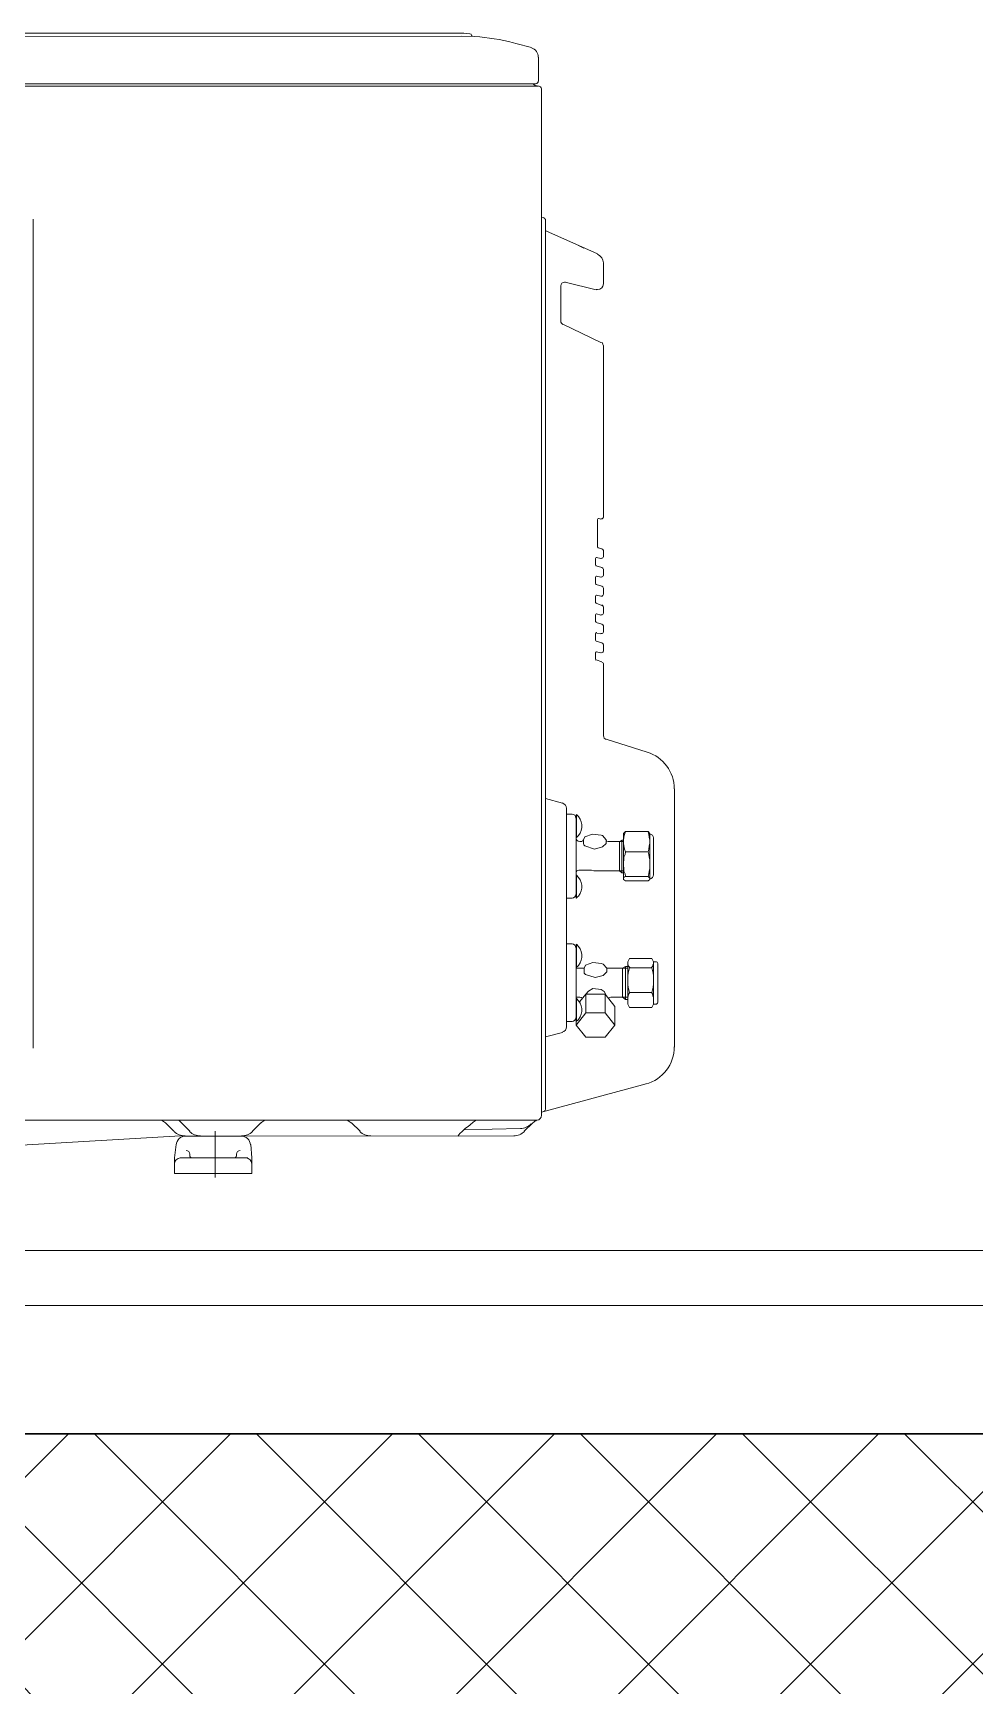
# Model space of a CAD drawing. Header units: inches. Extents: x -114 to 635, y -137 to 57.
# Drawn here: x 542.059 to 542.573, y 22.836 to 23.738 of the extents above; entities that cross this region are included whole.
import ezdxf

# ---------------------------------------------------------------- set-up
doc = ezdxf.new("R2010")
doc.units = ezdxf.units.IN
doc.header["$MEASUREMENT"] = 0
doc.layers.get('0').update_dxf_attribs({"lineweight": 5})
for name, color, linetype, lineweight in [('A-FINISHING', 2, 'Continuous', 5), ('HATCH', 15, 'Continuous', 0), ('UTILITIES', 141, 'Continuous', 0), ('WALL PROPOSED', 7, 'Continuous', 30)]:
    doc.layers.add(name, color=color, linetype=linetype, lineweight=lineweight)

# ---------------------------------------------------------------- blocks, each defined once
blk = doc.blocks.new('AC ELEVATION')
for points, knots in [([(134710.28, 117793.96), (134710.28, 117793.96), (135108.52, 117794.05), (135108.52, 117794.05), (135108.52, 117794.05), (135108.52, 117794.05), (135109.97, 117794.05), (135109.97, 117794.05), (135109.97, 117794.05), (135109.97, 117794.05), (135113.27, 117793.67), (135113.27, 117793.67)], [0, 0, 0, 0, 0.333333, 0.333333, 0.333333, 0.333333, 0.666667, 0.666667, 0.666667, 0.666667, 1, 1, 1, 1]), ([(135108.52, 117792.31), (135108.52, 117792.31), (135116.04, 117792.22), (135116.04, 117792.22), (135116.04, 117792.22), (135123.07, 117791.37), (135130.15, 117790.76), (135136.99, 117788.74), (135136.99, 117788.74), (135136.99, 117788.74), (135138.43, 117788.43), (135138.43, 117788.43)], [0, 0, 0, 0, 0.333333, 0.333333, 0.333333, 0.333333, 0.666667, 0.666667, 0.666667, 0.666667, 1, 1, 1, 1]), ([(135187.65, 117353.91), (135187.65, 117353.91), (135185.69, 117356.16), (135185.69, 117356.16), (135185.69, 117356.16), (135185.69, 117356.16), (135184.82, 117356.45), (135184.82, 117356.45), (135184.82, 117356.45), (135184.82, 117356.45), (135180.11, 117357.03), (135180.11, 117357.03), (135180.11, 117357.03), (135180.11, 117357.03), (135175.99, 117355.56), (135175.99, 117355.56), (135175.99, 117355.56), (135175.99, 117355.56), (135175.3, 117353.91), (135175.3, 117353.91)], [0, 0, 0, 0, 0.2, 0.2, 0.2, 0.2, 0.4, 0.4, 0.4, 0.4, 0.6, 0.6, 0.6, 0.6, 0.8, 0.8, 0.8, 0.8, 1, 1, 1, 1]), ([(135175.3, 117351.86), (135175.3, 117351.86), (135175.41, 117351.15), (135175.41, 117351.15), (135175.41, 117351.15), (135175.41, 117351.15), (135175.99, 117350.56), (135175.99, 117350.56), (135175.99, 117350.56), (135175.99, 117350.56), (135181.29, 117348.81), (135181.29, 117348.81), (135181.29, 117348.81), (135181.29, 117348.81), (135185.69, 117349.97), (135185.69, 117349.97), (135185.69, 117349.97), (135185.69, 117349.97), (135187.65, 117351.86), (135187.65, 117351.86)], [0, 0, 0, 0, 0.2, 0.2, 0.2, 0.2, 0.4, 0.4, 0.4, 0.4, 0.6, 0.6, 0.6, 0.6, 0.8, 0.8, 0.8, 0.8, 1, 1, 1, 1]), ([(135211.45, 117342.9), (135211.45, 117342.9), (135211.45, 117341.42), (135211.45, 117341.42), (135211.45, 117341.42), (135211.45, 117341.42), (135211.45, 117339.95), (135211.45, 117339.95), (135211.45, 117339.95), (135211.45, 117339.95), (135211.45, 117338.19), (135211.45, 117338.19)], [0, 0, 0, 0, 0.333333, 0.333333, 0.333333, 0.333333, 0.666667, 0.666667, 0.666667, 0.666667, 1, 1, 1, 1]), ([(135187.94, 117283.82), (135187.94, 117283.82), (135185.99, 117286.07), (135185.99, 117286.07), (135185.99, 117286.07), (135185.99, 117286.07), (135185.12, 117286.36), (135185.12, 117286.36), (135185.12, 117286.36), (135185.12, 117286.36), (135180.41, 117286.94), (135180.41, 117286.94), (135180.41, 117286.94), (135180.41, 117286.94), (135176.29, 117285.47), (135176.29, 117285.47), (135176.29, 117285.47), (135176.29, 117285.47), (135175.6, 117283.82), (135175.6, 117283.82)], [0, 0, 0, 0, 0.2, 0.2, 0.2, 0.2, 0.4, 0.4, 0.4, 0.4, 0.6, 0.6, 0.6, 0.6, 0.8, 0.8, 0.8, 0.8, 1, 1, 1, 1]), ([(135175.6, 117281.77), (135175.6, 117281.77), (135175.71, 117281.06), (135175.71, 117281.06), (135175.71, 117281.06), (135175.71, 117281.06), (135176.29, 117280.47), (135176.29, 117280.47), (135176.29, 117280.47), (135176.29, 117280.47), (135181.58, 117278.72), (135181.58, 117278.72), (135181.58, 117278.72), (135181.58, 117278.72), (135185.99, 117279.88), (135185.99, 117279.88), (135185.99, 117279.88), (135185.99, 117279.88), (135187.94, 117281.77), (135187.94, 117281.77)], [0, 0, 0, 0, 0.2, 0.2, 0.2, 0.2, 0.4, 0.4, 0.4, 0.4, 0.6, 0.6, 0.6, 0.6, 0.8, 0.8, 0.8, 0.8, 1, 1, 1, 1]), ([(135199.4, 117275), (135199.4, 117275), (135199.4, 117276.77), (135199.4, 117276.77), (135199.4, 117276.77), (135199.4, 117276.77), (135199.4, 117278.24), (135199.4, 117278.24), (135199.4, 117278.24), (135199.4, 117278.24), (135199.4, 117279.71), (135199.4, 117279.71)], [0, 0, 0, 0, 0.333333, 0.333333, 0.333333, 0.333333, 0.666667, 0.666667, 0.666667, 0.666667, 1, 1, 1, 1]), ([(135213.5, 117279.71), (135213.5, 117279.71), (135213.5, 117278.24), (135213.5, 117278.24), (135213.5, 117278.24), (135213.5, 117278.24), (135213.5, 117276.77), (135213.5, 117276.77), (135213.5, 117276.77), (135213.5, 117276.77), (135213.5, 117275.29), (135213.5, 117275.29)], [0, 0, 0, 0, 0.333333, 0.333333, 0.333333, 0.333333, 0.666667, 0.666667, 0.666667, 0.666667, 1, 1, 1, 1]), ([(135188.04, 117268.43), (135188.04, 117268.43), (135186.58, 117271.07), (135186.58, 117271.07), (135186.58, 117271.07), (135186.58, 117271.07), (135184.82, 117272.25), (135184.82, 117272.25), (135184.82, 117272.25), (135184.82, 117272.25), (135180.41, 117272.82), (135180.41, 117272.82), (135180.41, 117272.82), (135180.41, 117272.82), (135177.97, 117271.35), (135177.97, 117271.35), (135177.97, 117271.35), (135177.97, 117271.35), (135176.47, 117269.72), (135176.47, 117269.72)], [0, 0, 0, 0, 0.2, 0.2, 0.2, 0.2, 0.4, 0.4, 0.4, 0.4, 0.6, 0.6, 0.6, 0.6, 0.8, 0.8, 0.8, 0.8, 1, 1, 1, 1])]:
    blk.add_open_spline(points, degree=3, knots=knots)
for points in [[(134710.28, 117792.22), (134710.28, 117792.22), (135108.52, 117792.31), (135108.52, 117792.31)], [(135113.27, 117793.67), (135113.8, 117793.65), (135114.21, 117793.21), (135114.21, 117792.7)], [(135114.29, 117792.81), (135114.29, 117792.81), (135114.29, 117792.22), (135114.29, 117792.22)], [(135138.43, 117788.43), (135138.43, 117788.43), (135146.88, 117786.1), (135146.88, 117786.1)], [(135146.83, 117785.91), (135149.05, 117785.27), (135150.59, 117783.23), (135150.59, 117780.91)], [(135150.67, 117767.79), (135150.67, 117767.79), (135150.67, 117780.87), (135150.67, 117780.87)], [(135150.71, 117765.15), (135150.71, 117765.15), (134291.4, 117765.15), (134291.4, 117765.15)], [(135149.18, 117766.39), (135149.18, 117766.39), (134710.28, 117766.33), (134710.28, 117766.33)], [(135150.05, 117765.23), (135149.24, 117765.23), (135148.48, 117765.58), (135147.99, 117766.19)], [(135150.59, 117767.8), (135150.59, 117767.04), (135149.96, 117766.39), (135149.18, 117766.39)], [(135150.05, 117765.23), (135151.64, 117765.15), (135152.35, 117764.44), (135152.35, 117763.58)], [(135152.35, 117763.58), (135152.35, 117763.58), (135152.41, 117203.57), (135152.41, 117203.57)], [(134875.02, 117692.45), (134875.02, 117692.45), (134875.02, 117240.23), (134875.02, 117240.23)], [(135153.59, 117693.33), (135153.59, 117693.33), (135152.41, 117693.61), (135152.41, 117693.61)], [(135152.41, 117419.5), (135152.41, 117419.5), (135152.41, 117693.61), (135152.41, 117693.61)], [(135153.65, 117693.3), (135154.09, 117693.18), (135154.39, 117692.78), (135154.39, 117692.36)], [(135154.46, 117206.79), (135154.46, 117206.79), (135154.46, 117692.47), (135154.46, 117692.47)], [(135154.78, 117686.15), (135154.59, 117686.21), (135154.46, 117686.36), (135154.46, 117686.53)], [(135154.75, 117686.06), (135154.75, 117686.06), (135182.97, 117673.53), (135182.97, 117673.53)], [(135172.49, 117678.19), (135172.49, 117678.19), (135175.4, 117676.75), (135175.4, 117676.75)], [(135182.93, 117673.38), (135184.86, 117672.55), (135186.12, 117670.67), (135186.12, 117668.62)], [(135186.18, 117657.25), (135186.18, 117657.25), (135186.18, 117668.59), (135186.18, 117668.59)], [(135162.9, 117656.11), (135162.9, 117657.21), (135163.78, 117658.13), (135164.89, 117658.13)], [(135162.9, 117656.08), (135162.9, 117656.08), (135162.9, 117636.87), (135162.9, 117636.87)], [(135164.89, 117658.13), (135165.06, 117658.13), (135165.19, 117658.1), (135165.36, 117658.06)], [(135182.1, 117654.03), (135182.1, 117654.03), (135165.22, 117658.13), (135165.22, 117658.13)], [(135182.93, 117654.1), (135182.71, 117654.1), (135182.46, 117654.13), (135182.24, 117654.2)], [(135186.12, 117657.28), (135186.12, 117655.52), (135184.68, 117654.1), (135182.93, 117654.1)], [(135164.06, 117635.09), (135163.35, 117635.41), (135162.9, 117636.12), (135162.9, 117636.9)], [(135184.72, 117625.25), (135184.72, 117625.25), (135164.06, 117635.13), (135164.06, 117635.13)], [(135152.41, 117626.38), (135152.41, 117626.38), (135152.41, 117621.46), (135152.41, 117621.46)], [(135152.41, 117616.5), (135152.41, 117616.5), (135152.41, 117621.46), (135152.41, 117621.46)], [(135184.71, 117625.25), (135184.71, 117625.25), (135185.58, 117624.96), (135185.58, 117624.96)], [(135185.58, 117624.96), (135185.58, 117624.96), (135185.87, 117624.07), (135185.87, 117624.07)], [(135185.87, 117624.07), (135185.87, 117624.07), (135186.17, 117623.48), (135186.17, 117623.48)], [(135186.18, 117529.79), (135186.18, 117529.79), (135186.18, 117623.5), (135186.18, 117623.5)], [(135154.46, 117570.53), (135154.46, 117570.53), (135154.46, 117572.56), (135154.46, 117572.56)], [(135154.46, 117532.99), (135154.46, 117532.99), (135154.46, 117538.23), (135154.46, 117538.23)], [(135154.46, 117522.52), (135154.46, 117522.52), (135154.46, 117529.2), (135154.46, 117529.2)], [(135154.46, 117527.77), (135154.46, 117527.77), (135154.46, 117528.91), (135154.46, 117528.91)], [(135182.97, 117528.65), (135182.97, 117528.96), (135183.15, 117529.2), (135183.37, 117529.2)], [(135182.97, 117513.48), (135182.97, 117513.48), (135182.97, 117528.61), (135182.97, 117528.61)], [(135183.37, 117529.2), (135183.41, 117529.2), (135183.43, 117529.19), (135183.46, 117529.19)], [(135183.56, 117529.2), (135183.56, 117529.2), (135184.72, 117528.91), (135184.72, 117528.91)], [(135184.98, 117528.99), (135184.89, 117528.99), (135184.82, 117528.99), (135184.73, 117529.01)], [(135186.12, 117529.98), (135186.12, 117529.43), (135185.61, 117528.99), (135184.98, 117528.99)], [(135154.46, 117517.26), (135154.46, 117517.26), (135154.46, 117523.97), (135154.46, 117523.97)], [(135183.27, 117513.27), (135183.1, 117513.34), (135182.97, 117513.48), (135182.97, 117513.66)], [(135183.27, 117513.2), (135183.27, 117513.2), (135185.29, 117512.61), (135185.29, 117512.61)], [(135185.28, 117512.58), (135185.78, 117512.46), (135186.12, 117512.07), (135186.12, 117511.64)], [(135186.18, 117511.75), (135186.18, 117511.75), (135186.18, 117508.54), (135186.18, 117508.54)], [(135186.18, 117511.45), (135186.18, 117511.45), (135186.18, 117508.25), (135186.18, 117508.25)], [(135181.8, 117507.41), (135181.8, 117507.71), (135182.06, 117507.96), (135182.36, 117507.96)], [(135181.8, 117507.36), (135181.8, 117507.36), (135181.8, 117503.88), (135181.8, 117503.88)], [(135182.2, 117503.4), (135181.96, 117503.47), (135181.8, 117503.68), (135181.8, 117503.93)], [(135182.1, 117503.3), (135182.1, 117503.3), (135185.29, 117502.42), (135185.29, 117502.42)], [(135182.36, 117507.96), (135182.39, 117507.96), (135182.45, 117507.96), (135182.48, 117507.95)], [(135184.72, 117507.36), (135184.72, 117507.36), (135182.38, 117507.96), (135182.38, 117507.96)], [(135184.98, 117507.44), (135184.89, 117507.44), (135184.81, 117507.45), (135184.72, 117507.46)], [(135186.12, 117508.44), (135186.12, 117507.87), (135185.61, 117507.44), (135184.98, 117507.44)], [(135185.31, 117502.39), (135185.78, 117502.27), (135186.12, 117501.88), (135186.12, 117501.44)], [(135186.18, 117501.55), (135186.18, 117501.55), (135186.18, 117498.07), (135186.18, 117498.07)], [(135181.8, 117497.23), (135181.8, 117497.52), (135182.06, 117497.78), (135182.36, 117497.78)], [(135181.8, 117497.19), (135181.8, 117497.19), (135181.8, 117493.7), (135181.8, 117493.7)], [(135182.2, 117493.2), (135181.96, 117493.26), (135181.8, 117493.48), (135181.8, 117493.73)], [(135182.1, 117493.11), (135182.1, 117493.11), (135185.29, 117492.25), (135185.29, 117492.25)], [(135182.36, 117497.78), (135182.39, 117497.78), (135182.45, 117497.76), (135182.48, 117497.76)], [(135184.72, 117497.19), (135184.72, 117497.19), (135182.38, 117497.78), (135182.38, 117497.78)], [(135184.98, 117497.24), (135184.89, 117497.24), (135184.81, 117497.27), (135184.72, 117497.28)], [(135186.12, 117498.24), (135186.12, 117497.71), (135185.61, 117497.24), (135184.98, 117497.24)], [(135185.31, 117492.21), (135185.78, 117492.07), (135186.12, 117491.7), (135186.12, 117491.26)], [(135186.18, 117491.07), (135186.18, 117491.07), (135186.18, 117487.9), (135186.18, 117487.9)], [(135181.8, 117486.89), (135181.8, 117487.11), (135182.06, 117487.3), (135182.36, 117487.3)], [(135181.8, 117486.73), (135181.8, 117486.73), (135181.8, 117483.21), (135181.8, 117483.21)], [(135182.2, 117483.02), (135181.96, 117483.06), (135181.8, 117483.21), (135181.8, 117483.4)], [(135182.1, 117482.94), (135182.1, 117482.94), (135185.29, 117481.77), (135185.29, 117481.77)], [(135182.36, 117487.3), (135182.36, 117487.3), (135182.48, 117487.3), (135182.48, 117487.3)], [(135184.72, 117486.73), (135184.72, 117486.73), (135182.38, 117487.3), (135182.38, 117487.3)], [(135184.98, 117486.79), (135184.89, 117486.79), (135184.81, 117486.8), (135184.72, 117486.83)], [(135186.12, 117487.91), (135186.12, 117487.3), (135185.61, 117486.79), (135184.98, 117486.79)], [(135185.31, 117482.02), (135185.78, 117481.86), (135186.12, 117481.41), (135186.12, 117480.92)], [(135181.8, 117476.56), (135181.8, 117476.87), (135182.06, 117477.1), (135182.36, 117477.1)], [(135181.8, 117476.52), (135181.8, 117476.52), (135181.8, 117473.03), (135181.8, 117473.03)], [(135182.2, 117472.55), (135181.96, 117472.62), (135181.8, 117472.82), (135181.8, 117473.07)], [(135182.36, 117477.1), (135182.39, 117477.1), (135182.45, 117477.1), (135182.48, 117477.09)], [(135184.72, 117476.52), (135184.72, 117476.52), (135182.38, 117477.1), (135182.38, 117477.1)], [(135184.98, 117476.6), (135184.89, 117476.6), (135184.81, 117476.6), (135184.72, 117476.62)], [(135186.12, 117477.57), (135186.12, 117477.03), (135185.61, 117476.6), (135184.98, 117476.6)], [(135186.18, 117480.89), (135186.18, 117480.89), (135186.18, 117477.69), (135186.18, 117477.69)], [(135181.8, 117466.39), (135181.8, 117466.69), (135182.06, 117466.92), (135182.36, 117466.92)], [(135181.8, 117466.35), (135181.8, 117466.35), (135181.8, 117462.87), (135181.8, 117462.87)], [(135182.1, 117472.45), (135182.1, 117472.45), (135185.29, 117471.58), (135185.29, 117471.58)], [(135182.36, 117466.92), (135182.39, 117466.92), (135182.45, 117466.92), (135182.48, 117466.91)], [(135184.72, 117466.35), (135184.72, 117466.35), (135182.38, 117466.63), (135182.38, 117466.63)], [(135184.98, 117466.42), (135184.89, 117466.42), (135184.81, 117466.42), (135184.72, 117466.45)], [(135186.12, 117467.4), (135186.12, 117466.86), (135185.61, 117466.42), (135184.98, 117466.42)], [(135185.31, 117471.55), (135185.78, 117471.42), (135186.12, 117471.04), (135186.12, 117470.6)], [(135186.18, 117470.71), (135186.18, 117470.71), (135186.18, 117467.22), (135186.18, 117467.22)], [(135182.2, 117462.35), (135181.96, 117462.42), (135181.8, 117462.56), (135181.8, 117462.74)], [(135181.8, 117456.05), (135181.8, 117456.27), (135182.06, 117456.46), (135182.36, 117456.46)], [(135181.8, 117455.86), (135181.8, 117455.86), (135181.8, 117452.37), (135181.8, 117452.37)], [(135182.1, 117462.28), (135182.1, 117462.28), (135185.29, 117461.39), (135185.29, 117461.39)], [(135182.36, 117456.46), (135182.39, 117456.46), (135182.45, 117456.44), (135182.48, 117456.44)], [(135184.72, 117455.86), (135184.72, 117455.86), (135182.38, 117456.46), (135182.38, 117456.46)], [(135184.98, 117455.93), (135184.89, 117455.93), (135184.81, 117455.96), (135184.72, 117455.96)], [(135186.12, 117456.91), (135186.12, 117456.37), (135185.61, 117455.93), (135184.98, 117455.93)], [(135185.31, 117461.34), (135185.78, 117461.23), (135186.12, 117460.84), (135186.12, 117460.42)], [(135186.18, 117460.25), (135186.18, 117460.25), (135186.18, 117457.03), (135186.18, 117457.03)], [(135182.2, 117451.88), (135181.96, 117451.94), (135181.8, 117452.16), (135181.8, 117452.42)], [(135182.1, 117452.1), (135182.1, 117452.1), (135185.29, 117450.94), (135185.29, 117450.94)], [(135185.31, 117450.89), (135185.78, 117450.76), (135186.12, 117450.38), (135186.12, 117449.92)], [(135186.18, 117450.05), (135186.18, 117450.05), (135186.18, 117417.45), (135186.18, 117417.45)], [(135152.41, 117205.32), (135152.41, 117205.32), (135152.41, 117419.5), (135152.41, 117419.5)], [(135186.17, 117417.45), (135186.17, 117417.45), (135186.17, 117410.77), (135186.17, 117410.77)], [(135187.58, 117408.6), (135186.74, 117408.87), (135186.17, 117409.71), (135186.17, 117410.66)], [(135210.04, 117401.74), (135210.04, 117401.74), (135187.63, 117408.72), (135187.63, 117408.72)], [(135210.01, 117401.7), (135218.8, 117399), (135224.81, 117390.88), (135224.81, 117381.69)], [(135163.76, 117373.8), (135163.76, 117373.8), (135154.45, 117376.41), (135154.45, 117376.41)], [(135163.67, 117374.01), (135165.06, 117373.62), (135166.02, 117372.37), (135166.02, 117370.93)], [(135224.88, 117381.68), (135224.88, 117381.68), (135224.88, 117240.82), (135224.88, 117240.82)], [(135169.13, 117367.87), (135169.13, 117367.87), (135165.89, 117367.87), (135165.89, 117367.87)], [(135166.08, 117251.88), (135166.08, 117251.88), (135166.08, 117370.91), (135166.08, 117370.91)], [(135168.96, 117367.87), (135170.14, 117367.87), (135171.13, 117366.89), (135171.13, 117365.71)], [(135171.48, 117367.58), (135171.48, 117367.58), (135171.18, 117367.58), (135171.18, 117367.58)], [(135171.19, 117355.24), (135171.19, 117355.24), (135171.19, 117367.58), (135171.19, 117367.58)], [(135171.19, 117365.51), (135171.19, 117365.51), (135171.19, 117324.08), (135171.19, 117324.08)], [(135171.48, 117367.72), (135174.89, 117364.81), (135175.33, 117359.62), (135172.46, 117356.18)], [(135171.48, 117355.24), (135171.48, 117355.24), (135171.48, 117367.58), (135171.48, 117367.58)], [(135172.46, 117356.18), (135172.16, 117355.81), (135171.84, 117355.45), (135171.48, 117355.17)], [(135198.22, 117358.46), (135198.22, 117358.46), (135197.05, 117357.29), (135197.05, 117357.29)], [(135197.05, 117357.29), (135197.05, 117357.29), (135197.05, 117332.31), (135197.05, 117332.31)], [(135197.35, 117355.24), (135197.35, 117355.24), (135197.64, 117356.71), (135197.64, 117356.71)], [(135197.64, 117356.71), (135197.64, 117356.71), (135198.22, 117358.46), (135198.22, 117358.46)], [(135198.22, 117358.46), (135198.22, 117358.46), (135210.58, 117358.46), (135210.58, 117358.46)], [(135210.58, 117358.46), (135210.58, 117358.46), (135210.87, 117356.71), (135210.87, 117356.71)], [(135210.58, 117358.46), (135210.58, 117358.46), (135211.45, 117357.29), (135211.45, 117357.29)], [(135210.87, 117356.71), (135210.87, 117356.71), (135211.15, 117355.24), (135211.15, 117355.24)], [(135211.41, 117356.99), (135212.53, 117356.99), (135213.44, 117356.09), (135213.44, 117354.96)], [(135211.45, 117357.29), (135211.45, 117357.29), (135211.45, 117332.31), (135211.45, 117332.31)], [(135171.19, 117355.24), (135171.19, 117355.24), (135171.48, 117355.24), (135171.48, 117355.24)], [(135173.2, 117352.95), (135172.1, 117352.95), (135171.19, 117353.84), (135171.19, 117354.96)], [(135173.24, 117352.89), (135173.24, 117352.89), (135174.41, 117352.89), (135174.41, 117352.89)], [(135175.24, 117353.94), (135175.24, 117353.39), (135174.79, 117352.95), (135174.24, 117352.95)], [(135175.3, 117353.77), (135175.3, 117353.77), (135175.3, 117354.05), (135175.3, 117354.05)], [(135175.3, 117353.91), (135175.3, 117353.91), (135175.3, 117351.86), (135175.3, 117351.86)], [(135187.65, 117353.91), (135187.65, 117353.91), (135187.65, 117351.86), (135187.65, 117351.86)], [(135188.63, 117352.89), (135188.09, 117352.89), (135187.65, 117353.33), (135187.65, 117353.88)], [(135188.63, 117352.89), (135188.63, 117352.89), (135194.99, 117352.89), (135194.99, 117352.89)], [(135196.16, 117353.77), (135196.16, 117353.77), (135194.99, 117352.89), (135194.99, 117352.89)], [(135194.99, 117352.89), (135194.99, 117352.89), (135197.05, 117352.89), (135197.05, 117352.89)], [(135194.99, 117337.02), (135194.99, 117337.02), (135194.99, 117352.89), (135194.99, 117352.89)], [(135196.16, 117353.77), (135196.16, 117353.77), (135197.05, 117353.77), (135197.05, 117353.77)], [(135196.16, 117335.84), (135196.16, 117335.84), (135196.16, 117353.77), (135196.16, 117353.77)], [(135197.05, 117353.48), (135197.05, 117353.48), (135197.35, 117355.24), (135197.35, 117355.24)], [(135197.05, 117351.99), (135197.05, 117351.99), (135197.05, 117353.48), (135197.05, 117353.48)], [(135197.35, 117350.54), (135197.35, 117350.54), (135197.05, 117351.99), (135197.05, 117351.99)], [(135197.64, 117348.77), (135197.64, 117348.77), (135197.35, 117350.54), (135197.35, 117350.54)], [(135198.22, 117347.28), (135198.22, 117347.28), (135197.64, 117348.77), (135197.64, 117348.77)], [(135197.94, 117345.82), (135197.94, 117345.82), (135198.22, 117347.28), (135198.22, 117347.28)], [(135198.22, 117347.28), (135198.22, 117347.28), (135210.58, 117347.28), (135210.58, 117347.28)], [(135210.87, 117348.77), (135210.87, 117348.77), (135210.58, 117347.28), (135210.58, 117347.28)], [(135210.58, 117347.28), (135210.58, 117347.28), (135210.87, 117345.82), (135210.87, 117345.82)], [(135211.15, 117350.54), (135211.15, 117350.54), (135210.87, 117348.77), (135210.87, 117348.77)], [(135211.15, 117355.24), (135211.15, 117355.24), (135211.45, 117353.77), (135211.45, 117353.77)], [(135211.45, 117351.99), (135211.45, 117351.99), (135211.15, 117350.54), (135211.15, 117350.54)], [(135211.45, 117353.77), (135211.45, 117353.77), (135211.45, 117351.99), (135211.45, 117351.99)], [(135213.5, 117354.94), (135213.5, 117354.94), (135213.5, 117334.67), (135213.5, 117334.67)], [(135197.05, 117341.42), (135197.05, 117341.42), (135197.35, 117342.9), (135197.35, 117342.9)], [(135197.05, 117339.95), (135197.05, 117339.95), (135197.05, 117341.42), (135197.05, 117341.42)], [(135197.35, 117338.19), (135197.35, 117338.19), (135197.05, 117339.95), (135197.05, 117339.95)], [(135197.35, 117344.37), (135197.35, 117344.37), (135197.94, 117345.82), (135197.94, 117345.82)], [(135197.35, 117342.9), (135197.35, 117342.9), (135197.35, 117344.37), (135197.35, 117344.37)], [(135197.35, 117336.73), (135197.35, 117336.73), (135197.35, 117338.19), (135197.35, 117338.19)], [(135210.87, 117345.82), (135210.87, 117345.82), (135211.15, 117344.37), (135211.15, 117344.37)], [(135211.15, 117344.37), (135211.15, 117344.37), (135211.45, 117342.9), (135211.45, 117342.9)], [(135211.45, 117338.19), (135211.45, 117338.19), (135211.15, 117336.73), (135211.15, 117336.73)], [(135171.18, 117322.03), (135171.18, 117322.03), (135171.18, 117334.67), (135171.18, 117334.67)], [(135171.48, 117334.67), (135171.48, 117334.67), (135171.18, 117334.67), (135171.18, 117334.67)], [(135171.19, 117335.86), (135171.19, 117336.66), (135171.9, 117337.3), (135172.77, 117337.3)], [(135171.48, 117322.03), (135171.48, 117322.03), (135171.48, 117334.67), (135171.48, 117334.67)], [(135171.48, 117334.55), (135174.88, 117331.69), (135175.33, 117326.62), (135172.46, 117323.2)], [(135172.65, 117337.3), (135172.65, 117337.3), (135177.94, 117337.3), (135177.94, 117337.3)], [(135177.94, 117337.3), (135177.94, 117337.3), (135179.71, 117337.3), (135179.71, 117337.3)], [(135180.89, 117337.02), (135180.89, 117337.02), (135179.71, 117337.3), (135179.71, 117337.3)], [(135182.65, 117337.02), (135182.65, 117337.02), (135180.89, 117337.02), (135180.89, 117337.02)], [(135182.65, 117337.02), (135182.65, 117337.02), (135194.99, 117337.02), (135194.99, 117337.02)], [(135194.99, 117337.02), (135194.99, 117337.02), (135197.05, 117337.02), (135197.05, 117337.02)], [(135196.16, 117335.84), (135196.16, 117335.84), (135194.99, 117337.02), (135194.99, 117337.02)], [(135196.16, 117335.84), (135196.16, 117335.84), (135197.05, 117335.84), (135197.05, 117335.84)], [(135197.05, 117332.64), (135197.05, 117333.2), (135197.51, 117333.68), (135198.14, 117333.77)], [(135197.05, 117332.31), (135197.05, 117332.31), (135198.22, 117331.42), (135198.22, 117331.42)], [(135197.94, 117335.25), (135197.94, 117335.25), (135197.35, 117336.73), (135197.35, 117336.73)], [(135198.22, 117333.78), (135198.22, 117333.78), (135197.94, 117335.25), (135197.94, 117335.25)], [(135198.22, 117333.78), (135198.22, 117333.78), (135210.58, 117333.78), (135210.58, 117333.78)], [(135210.58, 117331.42), (135210.58, 117331.42), (135198.22, 117331.42), (135198.22, 117331.42)], [(135210.42, 117333.77), (135210.98, 117333.68), (135211.39, 117333.2), (135211.39, 117332.64)], [(135210.87, 117335.25), (135210.87, 117335.25), (135210.58, 117333.78), (135210.58, 117333.78)], [(135211.45, 117332.31), (135211.45, 117332.31), (135210.58, 117331.42), (135210.58, 117331.42)], [(135211.15, 117336.73), (135211.15, 117336.73), (135210.87, 117335.25), (135210.87, 117335.25)], [(135213.44, 117334.85), (135213.44, 117333.64), (135212.53, 117332.67), (135211.41, 117332.67)], [(135211.45, 117332.61), (135211.45, 117332.61), (135211.45, 117332.61), (135211.45, 117332.61)], [(135169.13, 117322.03), (135169.13, 117322.03), (135165.89, 117322.03), (135165.89, 117322.03)], [(135171.13, 117324.11), (135171.13, 117323.01), (135170.14, 117322.1), (135168.96, 117322.1)], [(135171.19, 117322.03), (135171.19, 117322.03), (135171.48, 117322.03), (135171.48, 117322.03)], [(135172.46, 117323.2), (135172.18, 117322.83), (135171.83, 117322.52), (135171.48, 117322.2)], [(135169.13, 117297.05), (135169.13, 117297.05), (135165.89, 117297.05), (135165.89, 117297.05)], [(135168.96, 117297.05), (135170.14, 117297.05), (135171.13, 117296.07), (135171.13, 117294.88)], [(135171.19, 117284.41), (135171.19, 117284.41), (135171.19, 117296.75), (135171.19, 117296.75)], [(135171.48, 117296.75), (135171.48, 117296.75), (135171.19, 117296.75), (135171.19, 117296.75)], [(135171.19, 117256.77), (135171.19, 117256.77), (135171.19, 117294.7), (135171.19, 117294.7)], [(135171.48, 117296.89), (135174.89, 117293.98), (135175.33, 117288.8), (135172.46, 117285.34)], [(135171.48, 117284.41), (135171.48, 117284.41), (135171.48, 117296.75), (135171.48, 117296.75)], [(135171.19, 117284.41), (135171.19, 117284.41), (135171.48, 117284.41), (135171.48, 117284.41)], [(135175.6, 117283.82), (135175.6, 117283.82), (135171.19, 117283.82), (135171.19, 117283.82)], [(135172.46, 117285.34), (135172.16, 117284.99), (135171.84, 117284.64), (135171.48, 117284.33)], [(135175.6, 117283.82), (135175.6, 117283.82), (135175.6, 117281.77), (135175.6, 117281.77)], [(135187.94, 117283.82), (135187.94, 117283.82), (135187.94, 117281.77), (135187.94, 117281.77)], [(135196.46, 117283.82), (135196.46, 117283.82), (135187.94, 117283.82), (135187.94, 117283.82)], [(135198.22, 117284.7), (135198.22, 117284.7), (135196.46, 117283.82), (135196.46, 117283.82)], [(135196.46, 117283.82), (135196.46, 117283.82), (135199.4, 117283.82), (135199.4, 117283.82)], [(135196.46, 117267.95), (135196.46, 117267.95), (135196.46, 117283.82), (135196.46, 117283.82)], [(135198.22, 117266.77), (135198.22, 117266.77), (135198.22, 117284.7), (135198.22, 117284.7)], [(135198.22, 117284.7), (135198.22, 117284.7), (135199.4, 117284.7), (135199.4, 117284.7)], [(135200.28, 117289.1), (135200.28, 117289.1), (135199.4, 117287.34), (135199.4, 117287.34)], [(135199.4, 117264.13), (135199.4, 117264.13), (135199.4, 117287.34), (135199.4, 117287.34)], [(135200.46, 117284.27), (135199.79, 117284.94), (135199.4, 117285.84), (135199.4, 117286.79)], [(135199.99, 117282.65), (135199.99, 117282.65), (135200.28, 117284.11), (135200.28, 117284.11)], [(135200.28, 117289.1), (135200.28, 117289.1), (135212.63, 117289.1), (135212.63, 117289.1)], [(135200.28, 117284.11), (135200.28, 117284.11), (135212.63, 117284.11), (135212.63, 117284.11)], [(135213.44, 117286.79), (135213.44, 117285.84), (135213.05, 117284.94), (135212.37, 117284.27)], [(135212.63, 117289.1), (135212.63, 117289.1), (135213.5, 117287.34), (135213.5, 117287.34)], [(135212.63, 117284.11), (135212.63, 117284.11), (135212.92, 117282.65), (135212.92, 117282.65)], [(135214.68, 117287.34), (135214.68, 117287.34), (135213.5, 117287.34), (135213.5, 117287.34)], [(135213.5, 117264.13), (135213.5, 117264.13), (135213.5, 117287.34), (135213.5, 117287.34)], [(135214.65, 117287.34), (135215.28, 117287.34), (135215.79, 117286.89), (135215.79, 117286.36)], [(135215.85, 117265.29), (135215.85, 117265.29), (135215.85, 117286.46), (135215.85, 117286.46)], [(135199.4, 117279.71), (135199.4, 117279.71), (135199.7, 117281.17), (135199.7, 117281.17)], [(135199.7, 117273.54), (135199.7, 117273.54), (135199.4, 117275), (135199.4, 117275)], [(135199.7, 117281.17), (135199.7, 117281.17), (135199.99, 117282.65), (135199.99, 117282.65)], [(135212.92, 117282.65), (135212.92, 117282.65), (135213.21, 117281.17), (135213.21, 117281.17)], [(135213.21, 117281.17), (135213.21, 117281.17), (135213.5, 117279.71), (135213.5, 117279.71)], [(135213.5, 117275.29), (135213.5, 117275.29), (135213.21, 117273.54), (135213.21, 117273.54)], [(135173.24, 117267.95), (135173.24, 117267.95), (135171.19, 117267.95), (135171.19, 117267.95)], [(135171.19, 117254.72), (135171.19, 117254.72), (135171.19, 117267.37), (135171.19, 117267.37)], [(135171.48, 117267.37), (135171.48, 117267.37), (135171.19, 117267.37), (135171.19, 117267.37)], [(135171.48, 117254.72), (135171.48, 117254.72), (135171.48, 117267.37), (135171.48, 117267.37)], [(135171.48, 117267.24), (135174.89, 117264.38), (135175.33, 117259.31), (135172.46, 117255.91)], [(135173.2, 117267.95), (135173.69, 117267.95), (135174.15, 117267.77), (135174.51, 117267.44)], [(135176.47, 117269.72), (135176.47, 117269.72), (135173.24, 117265.59), (135173.24, 117265.59)], [(135176.47, 117269.72), (135176.47, 117269.72), (135176.47, 117259.43), (135176.47, 117259.43)], [(135176.47, 117269.72), (135176.47, 117269.72), (135187.05, 117269.72), (135187.05, 117269.72)], [(135187.05, 117269.72), (135187.05, 117269.72), (135192.35, 117262.95), (135192.35, 117262.95)], [(135187.05, 117259.43), (135187.05, 117259.43), (135187.05, 117269.72), (135187.05, 117269.72)], [(135188.96, 117267.44), (135189.32, 117267.77), (135189.78, 117267.95), (135190.25, 117267.95)], [(135196.46, 117267.95), (135196.46, 117267.95), (135190.29, 117267.95), (135190.29, 117267.95)], [(135196.46, 117267.95), (135196.46, 117267.95), (135199.4, 117267.95), (135199.4, 117267.95)], [(135198.22, 117266.77), (135198.22, 117266.77), (135196.46, 117267.95), (135196.46, 117267.95)], [(135198.22, 117266.77), (135198.22, 117266.77), (135199.4, 117266.77), (135199.4, 117266.77)], [(135199.4, 117266.67), (135199.4, 117268.13), (135199.77, 117269.56), (135200.46, 117270.84)], [(135199.99, 117272.06), (135199.99, 117272.06), (135199.7, 117273.54), (135199.7, 117273.54)], [(135200.28, 117270.59), (135200.28, 117270.59), (135199.99, 117272.06), (135199.99, 117272.06)], [(135200.28, 117270.59), (135200.28, 117270.59), (135212.63, 117270.59), (135212.63, 117270.59)], [(135212.38, 117270.84), (135213.07, 117269.56), (135213.44, 117268.13), (135213.44, 117266.67)], [(135212.92, 117272.06), (135212.92, 117272.06), (135212.63, 117270.59), (135212.63, 117270.59)], [(135213.21, 117273.54), (135213.21, 117273.54), (135212.92, 117272.06), (135212.92, 117272.06)], [(135171.13, 117256.81), (135171.13, 117255.7), (135170.14, 117254.79), (135168.96, 117254.79)], [(135171.19, 117255.61), (135171.19, 117255.61), (135171.19, 117263.54), (135171.19, 117263.54)], [(135171.19, 117262.95), (135171.19, 117262.95), (135171.19, 117252.66), (135171.19, 117252.66)], [(135176.47, 117259.43), (135176.47, 117259.43), (135171.19, 117252.66), (135171.19, 117252.66)], [(135176.47, 117259.43), (135176.47, 117259.43), (135187.05, 117259.43), (135187.05, 117259.43)], [(135187.05, 117259.43), (135187.05, 117259.43), (135192.35, 117252.66), (135192.35, 117252.66)], [(135192.35, 117252.66), (135192.35, 117252.66), (135192.35, 117262.95), (135192.35, 117262.95)], [(135199.4, 117264.13), (135199.4, 117264.13), (135200.28, 117262.37), (135200.28, 117262.37)], [(135212.63, 117262.37), (135212.63, 117262.37), (135200.28, 117262.37), (135200.28, 117262.37)], [(135213.5, 117264.13), (135213.5, 117264.13), (135212.63, 117262.37), (135212.63, 117262.37)], [(135214.68, 117264.13), (135214.68, 117264.13), (135213.5, 117264.13), (135213.5, 117264.13)], [(135215.79, 117265.19), (135215.79, 117264.64), (135215.28, 117264.21), (135214.65, 117264.21)], [(135163.76, 117248.68), (135163.76, 117248.68), (135154.45, 117246.37), (135154.45, 117246.37)], [(135166.02, 117251.91), (135166.02, 117250.48), (135165.06, 117249.22), (135163.67, 117248.85)], [(135169.13, 117254.72), (135169.13, 117254.72), (135165.89, 117254.72), (135165.89, 117254.72)], [(135171.19, 117254.72), (135171.19, 117254.72), (135171.48, 117254.72), (135171.48, 117254.72)], [(135171.19, 117252.66), (135171.19, 117252.66), (135176.47, 117246.19), (135176.47, 117246.19)], [(135172.46, 117255.91), (135172.16, 117255.54), (135171.84, 117255.2), (135171.48, 117254.91)], [(135187.05, 117246.19), (135187.05, 117246.19), (135192.35, 117252.66), (135192.35, 117252.66)], [(135176.47, 117246.19), (135176.47, 117246.19), (135187.05, 117246.19), (135187.05, 117246.19)], [(135224.81, 117240.99), (135224.81, 117231.45), (135218.45, 117223.11), (135209.3, 117220.65)], [(135152.41, 117205.32), (135152.41, 117205.32), (135209.46, 117220.74), (135209.46, 117220.74)], [(135152.41, 117203.59), (135152.41, 117202.17), (135151.25, 117200.99), (135149.79, 117200.93)], [(135154.46, 117206.79), (135154.39, 117206.23), (135154.09, 117205.8), (135153.67, 117205.65)], [(134289.78, 117200.93), (134289.78, 117200.93), (135149.79, 117200.93), (135149.79, 117200.93)], [(134945.05, 117200.88), (134945.87, 117200.53), (134946.63, 117200.01), (134947.27, 117199.37)], [(134947.17, 117199.49), (134947.17, 117199.49), (134951.82, 117194.83), (134951.82, 117194.83)], [(134957.9, 117192.3), (134955.67, 117192.3), (134953.54, 117193.17), (134951.97, 117194.75)], [(134954.44, 117200.94), (134954.44, 117200.94), (134960.56, 117194.83), (134960.56, 117194.83)], [(134966.35, 117192.3), (134964.11, 117192.3), (134961.97, 117193.17), (134960.4, 117194.75)], [(134974.24, 117169.69), (134974.24, 117169.69), (134974.24, 117194.99), (134974.24, 117194.99)], [(134994.69, 117194.75), (134993.12, 117193.17), (134990.98, 117192.3), (134988.75, 117192.3)], [(134999.27, 117199.49), (134999.27, 117199.49), (134994.61, 117194.83), (134994.61, 117194.83)], [(134999.34, 117199.37), (134999.96, 117200.01), (135000.71, 117200.53), (135001.53, 117200.88)], [(135046.33, 117200.88), (135047.15, 117200.53), (135047.9, 117200.01), (135048.55, 117199.37)], [(135048.74, 117199.49), (135048.74, 117199.49), (135053.38, 117194.83), (135053.38, 117194.83)], [(135059.18, 117192.3), (135056.95, 117192.3), (135054.81, 117193.17), (135053.23, 117194.75)], [(135113.79, 117198.78), (135112.21, 117197.22), (135110.08, 117196.36), (135106.64, 117192.22)], [(135110.01, 117195.72), (135110.01, 117195.72), (135140.85, 117196.35), (135140.85, 117196.35)], [(135114.66, 117199.41), (135114.66, 117199.41), (135113.79, 117198.78), (135113.79, 117198.78)], [(135114.62, 117199.37), (135115.24, 117200.01), (135115.96, 117200.53), (135116.76, 117200.88)], [(135143.02, 117194.8), (135141.47, 117193.22), (135139.37, 117192.35), (135137.17, 117192.35)], [(135146.76, 117198.83), (135145.18, 117197.27), (135143.04, 117196.41), (135140.81, 117196.41)], [(135147.54, 117199.54), (135147.54, 117199.54), (135142.88, 117194.88), (135142.88, 117194.88)], [(135147.63, 117199.42), (135148.24, 117200.06), (135148.99, 117200.58), (135149.79, 117200.93)], [(134952.41, 117192.22), (134952.41, 117192.22), (134784.79, 117182.32), (134784.79, 117182.32)], [(134952.99, 117187.55), (134952.99, 117187.55), (134952.13, 117180.28), (134952.13, 117180.28)], [(135137.17, 117192.35), (135137.17, 117192.35), (134952.41, 117192.22), (134952.41, 117192.22)], [(134953.02, 117187.45), (134953.26, 117190.14), (134955.5, 117192.21), (134958.2, 117192.21)], [(134958.24, 117192.21), (134958.24, 117192.21), (134988.51, 117192.21), (134988.51, 117192.21)], [(134958.49, 117184.35), (134959.6, 117184.35), (134960.5, 117183.47), (134960.5, 117182.35)], [(134985.89, 117182.35), (134985.89, 117183.47), (134986.85, 117184.35), (134988.03, 117184.35)], [(134988.47, 117192.21), (134991.17, 117192.21), (134993.42, 117190.14), (134993.66, 117187.45)], [(134993.75, 117187.55), (134993.75, 117187.55), (134994.32, 117180.28), (134994.32, 117180.28)], [(134952.13, 117180.02), (134952.13, 117180.12), (134952.13, 117180.2), (134952.14, 117180.3)], [(134952.13, 117177.11), (134952.13, 117178.87), (134953.54, 117180.28), (134955.29, 117180.28)], [(134952.13, 117171.84), (134952.13, 117171.84), (134952.13, 117179.99), (134952.13, 117179.99)], [(134955.33, 117180.28), (134955.33, 117180.28), (134991.12, 117180.28), (134991.12, 117180.28)], [(134956.03, 117180.27), (134956.03, 117180.27), (134992.18, 117180.27), (134992.18, 117180.27)], [(134960.56, 117181.15), (134960.56, 117181.15), (134960.56, 117182.3), (134960.56, 117182.3)], [(134961.7, 117180.36), (134961.07, 117180.36), (134960.56, 117180.79), (134960.56, 117181.33)], [(134985.82, 117181.33), (134985.82, 117180.79), (134985.38, 117180.36), (134984.84, 117180.36)], [(134985.89, 117181.15), (134985.89, 117181.15), (134985.89, 117182.3), (134985.89, 117182.3)], [(134991.1, 117180.28), (134992.85, 117180.28), (134994.26, 117178.87), (134994.26, 117177.11)], [(134994.24, 117180.3), (134994.26, 117180.2), (134994.26, 117180.12), (134994.26, 117180.02)], [(134994.32, 117171.84), (134994.32, 117171.84), (134994.32, 117179.99), (134994.32, 117179.99)], [(134952.13, 117171.84), (134952.13, 117171.84), (134994.32, 117171.84), (134994.32, 117171.84)]]:
    blk.add_open_spline(points, degree=3)

msp = doc.modelspace()

# ---------------------------------------------------------------- hatches: boundary and pattern name
at = {"layer": 'HATCH'}
h = msp.add_hatch(dxfattribs=at)
h.set_pattern_fill('ANSI37', color=256, scale=0.5, angle=180, style=0)
h.paths.add_polyline_path([(544.38965, 22.97389), (537.99065, 22.97389), (537.99065, 22.37389), (538.18965, 22.37389), (538.18965, 22.67389), (540.99066, 22.67389), (540.99066, 22.37389), (541.19072, 22.37389), (541.19072, 22.67389), (544.18965, 22.67389), (544.18965, 22.37389), (544.38965, 22.37389)])

# ---------------------------------------------------------------- linework, layer by layer
at = {"layer": 'A-FINISHING'}
for p, q in [((538.18965, 23.07389), (544.18965, 23.07389)), ((538.18965, 23.04389), (544.18965, 23.04389))]:
    msp.add_line(p, q, dxfattribs=at)
at = {"layer": 'WALL PROPOSED'}
msp.add_line((537.99065, 22.97389), (544.38965, 22.97389), dxfattribs=at)

# ---------------------------------------------------------------- block references
at = {"layer": 'UTILITIES', "xscale": 0.001, "yscale": 0.001, "zscale": 0.001}
msp.add_blockref('AC ELEVATION', (407.18441, -94.05583, 0), dxfattribs=at)

doc.saveas('drawing.dxf')
